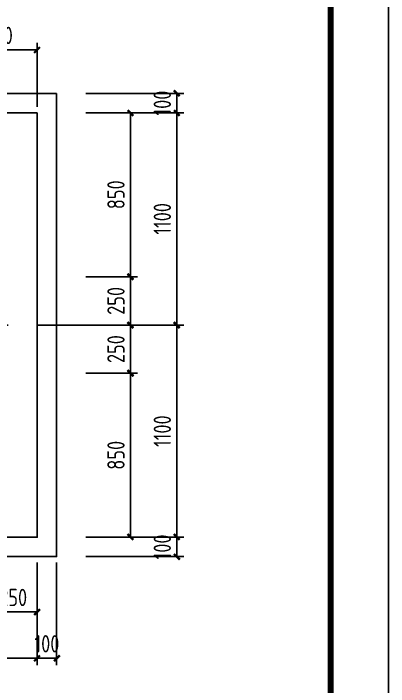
# Model space of a CAD drawing. Header units: millimetres. Extents: x 865490 to 879904, y 39442 to 44891.
# Drawn here: x 868577.8 to 868642.6, y 39614.2 to 39730.4 of the extents above; entities that cross this region are included whole.
import ezdxf

# ---------------------------------------------------------------- set-up
doc = ezdxf.new("R2010")
doc.units = ezdxf.units.MM
doc.header["$LTSCALE"] = 1000
doc.header["$MEASUREMENT"] = 0
doc.linetypes.add('CENTER', pattern=[2, 1.25, -0.25, 0.25, -0.25])
doc.linetypes.add('DOTE', pattern=[2.42, 2, -0.2, 0.02, -0.2])
for name, color, linetype in [('1505', 2, 'Continuous'), ('DIM', 7, 'Continuous'), ('DOTE', 1, 'DOTE')]:
    doc.layers.add(name, color=color, linetype=linetype)
doc.styles.add('GBHZ', font='gbenor.shx', dxfattribs={"width": 0.9, "bigfont": 'gbcbig.shx'})
doc.dimstyles.new('Y30', dxfattribs={"dimscale": 0, "dimtxt": 3, "dimasz": 0.01, "dimexe": 1.2, "dimexo": 1, "dimgap": 1, "dimtad": 1, "dimdec": 0, "dimlfac": 30, "dimzin": 0, "dimdsep": 46, "dimtxsty": 'GBHZ', "dimblk1": 'DX', "dimblk2": 'DX', "dimsah": 1, "dimcen": 0.09, "dimdle": 1, "dimadec": 0, "dimazin": 0, "dimtfac": 1, "dimtdec": 0, "dimtix": 1, "dimtmove": 2, "dimatfit": 3, "dimldrblk": 'DX', "dimfxl": 0, "dimtolj": 1, "dimtzin": 0, "dimarcsym": 0})

# ---------------------------------------------------------------- blocks, each defined once
blk = doc.blocks.new('DX')
at = {"color": 0, "linetype": 'ByBlock', "const_width": 40}
blk.add_lwpolyline([(-54, -51), (46, 49)], dxfattribs=at)
blk = doc.blocks.new('*D2510')
at = {"layer": 'Defpoints', "color": 0, "transparency": 16777216}
for p in [(868565.29, 39636.62), (868581.95, 39636.62), (868581.95, 39619.06)]:
    blk.add_point(p, dxfattribs=at)
at = {"layer": 'dim', "color": 0, "lineweight": -2, "transparency": 16777216}
for p, q in [((868565.29, 39635.62), (868565.29, 39617.86)), ((868581.95, 39635.62), (868581.95, 39617.86)), ((868565.3, 39619.06), (868581.94, 39619.06))]:
    blk.add_line(p, q, dxfattribs=at)
at = {"layer": 'dim', "color": 0, "lineweight": -2, "transparency": 16777216, "xscale": 0.01, "yscale": 0.01, "zscale": 0.01, "rotation": 180}
blk.add_blockref('DX', (868565.29, 39619.06), dxfattribs=at)
at = {"layer": 'dim', "color": 0, "lineweight": -2, "transparency": 16777216, "xscale": 0.01, "yscale": 0.01, "zscale": 0.01}
blk.add_blockref('DX', (868581.95, 39619.06), dxfattribs=at)
at = {"layer": 'dim', "color": 0, "transparency": 16777216, "insert": (868573.62, 39621.56), "char_height": 3, "attachment_point": 5, "style": 'GBHZ'}
blk.add_mtext('\\A1;500', dxfattribs=at)
blk = doc.blocks.new('*D2511')
at = {"layer": 'Defpoints', "color": 0, "transparency": 16777216}
for p in [(868581.95, 39636.62), (868585.29, 39636.62), (868585.29, 39619.06)]:
    blk.add_point(p, dxfattribs=at)
at = {"layer": 'dim', "color": 0, "lineweight": -2, "transparency": 16777216}
for p, q in [((868581.95, 39635.62), (868581.95, 39617.86)), ((868585.29, 39635.62), (868585.29, 39617.86)), ((868581.94, 39619.06), (868581.93, 39619.06)), ((868581.95, 39619.06), (868585.29, 39619.06)), ((868585.3, 39619.06), (868585.31, 39619.06))]:
    blk.add_line(p, q, dxfattribs=at)
at = {"layer": 'dim', "color": 0, "lineweight": -2, "transparency": 16777216, "xscale": 0.01, "yscale": 0.01, "zscale": 0.01}
blk.add_blockref('DX', (868581.95, 39619.06), dxfattribs=at)
at = {"layer": 'dim', "color": 0, "lineweight": -2, "transparency": 16777216, "xscale": 0.01, "yscale": 0.01, "zscale": 0.01, "rotation": 180}
blk.add_blockref('DX', (868585.29, 39619.06), dxfattribs=at)
at = {"layer": 'dim', "color": 0, "transparency": 16777216, "insert": (868583.62, 39621.56), "char_height": 3, "attachment_point": 5, "style": 'GBHZ'}
blk.add_mtext('\\A1;100', dxfattribs=at)
blk = doc.blocks.new('*D2520')
at = {"layer": 'Defpoints', "color": 0, "transparency": 16777216}
for p in [(868573.62, 39636.62), (868581.95, 39636.62), (868581.95, 39627.06)]:
    blk.add_point(p, dxfattribs=at)
at = {"layer": 'dim', "color": 0, "lineweight": -2, "transparency": 16777216}
for p, q in [((868573.62, 39635.62), (868573.62, 39625.86)), ((868581.95, 39635.62), (868581.95, 39625.86)), ((868573.63, 39627.06), (868581.94, 39627.06))]:
    blk.add_line(p, q, dxfattribs=at)
at = {"layer": 'dim', "color": 0, "lineweight": -2, "transparency": 16777216, "xscale": 0.01, "yscale": 0.01, "zscale": 0.01, "rotation": 180}
blk.add_blockref('DX', (868573.62, 39627.06), dxfattribs=at)
at = {"layer": 'dim', "color": 0, "lineweight": -2, "transparency": 16777216, "xscale": 0.01, "yscale": 0.01, "zscale": 0.01}
blk.add_blockref('DX', (868581.95, 39627.06), dxfattribs=at)
at = {"layer": 'dim', "color": 0, "transparency": 16777216, "insert": (868577.79, 39629.56), "char_height": 3, "attachment_point": 5, "style": 'GBHZ'}
blk.add_mtext('\\A1;250', dxfattribs=at)
blk = doc.blocks.new('*D2522')
at = {"layer": 'Defpoints', "color": 0, "transparency": 16777216}
for p in [(868589.31, 39639.96), (868606.04, 39639.96), (868589.31, 39636.62)]:
    blk.add_point(p, dxfattribs=at)
at = {"layer": 'dim', "color": 0, "lineweight": -2, "transparency": 16777216}
for p, q in [((868590.31, 39639.96), (868607.24, 39639.96)), ((868606.04, 39639.97), (868606.04, 39639.98)), ((868606.04, 39636.62), (868606.04, 39639.96)), ((868590.31, 39636.62), (868607.24, 39636.62)), ((868606.04, 39636.61), (868606.04, 39636.6))]:
    blk.add_line(p, q, dxfattribs=at)
at = {"layer": 'dim', "color": 0, "lineweight": -2, "transparency": 16777216, "xscale": 0.01, "yscale": 0.01, "zscale": 0.01}
for p, rotation in [((868606.04, 39639.96), 270), ((868606.04, 39636.62), 90)]:
    blk.add_blockref('DX', p, dxfattribs=dict(at, rotation=rotation))
at = {"layer": 'dim', "color": 0, "transparency": 16777216, "insert": (868603.54, 39638.29), "char_height": 3, "attachment_point": 5, "rotation": 90, "style": 'GBHZ'}
blk.add_mtext('\\A1;100', dxfattribs=at)
blk = doc.blocks.new('*D2523')
at = {"layer": 'Defpoints', "color": 0, "transparency": 16777216}
for p in [(868589.31, 39676.62), (868606.04, 39676.62), (868589.31, 39639.96)]:
    blk.add_point(p, dxfattribs=at)
at = {"layer": 'dim', "color": 0, "lineweight": -2, "transparency": 16777216}
for p, q in [((868590.31, 39676.62), (868607.24, 39676.62)), ((868606.04, 39639.97), (868606.04, 39676.61)), ((868590.31, 39639.96), (868607.24, 39639.96))]:
    blk.add_line(p, q, dxfattribs=at)
at = {"layer": 'dim', "color": 0, "lineweight": -2, "transparency": 16777216, "xscale": 0.01, "yscale": 0.01, "zscale": 0.01}
for p, rotation in [((868606.04, 39676.62), 90), ((868606.04, 39639.96), 270)]:
    blk.add_blockref('DX', p, dxfattribs=dict(at, rotation=rotation))
at = {"layer": 'dim', "color": 0, "transparency": 16777216, "insert": (868603.54, 39658.29), "char_height": 3, "attachment_point": 5, "rotation": 90, "style": 'GBHZ'}
blk.add_mtext('\\A1;1100', dxfattribs=at)
blk = doc.blocks.new('*D2524')
at = {"layer": 'Defpoints', "color": 0, "transparency": 16777216}
for p in [(868589.31, 39713.29), (868606.04, 39713.29), (868589.31, 39676.62)]:
    blk.add_point(p, dxfattribs=at)
at = {"layer": 'dim', "color": 0, "lineweight": -2, "transparency": 16777216}
for p, q in [((868590.31, 39713.29), (868607.24, 39713.29)), ((868606.04, 39676.63), (868606.04, 39713.28)), ((868590.31, 39676.62), (868607.24, 39676.62))]:
    blk.add_line(p, q, dxfattribs=at)
at = {"layer": 'dim', "color": 0, "lineweight": -2, "transparency": 16777216, "xscale": 0.01, "yscale": 0.01, "zscale": 0.01}
for p, rotation in [((868606.04, 39713.29), 90), ((868606.04, 39676.62), 270)]:
    blk.add_blockref('DX', p, dxfattribs=dict(at, rotation=rotation))
at = {"layer": 'dim', "color": 0, "transparency": 16777216, "insert": (868603.54, 39694.96), "char_height": 3, "attachment_point": 5, "rotation": 90, "style": 'GBHZ'}
blk.add_mtext('\\A1;1100', dxfattribs=at)
blk = doc.blocks.new('*D2525')
at = {"layer": 'Defpoints', "color": 0, "transparency": 16777216}
for p in [(868589.31, 39716.62), (868606.04, 39716.62), (868589.31, 39713.29)]:
    blk.add_point(p, dxfattribs=at)
at = {"layer": 'dim', "color": 0, "lineweight": -2, "transparency": 16777216}
for p, q in [((868590.31, 39716.62), (868607.24, 39716.62)), ((868606.04, 39716.63), (868606.04, 39716.64)), ((868606.04, 39713.29), (868606.04, 39716.62)), ((868590.31, 39713.29), (868607.24, 39713.29)), ((868606.04, 39713.28), (868606.04, 39713.27))]:
    blk.add_line(p, q, dxfattribs=at)
at = {"layer": 'dim', "color": 0, "lineweight": -2, "transparency": 16777216, "xscale": 0.01, "yscale": 0.01, "zscale": 0.01}
for p, rotation in [((868606.04, 39716.62), 270), ((868606.04, 39713.29), 90)]:
    blk.add_blockref('DX', p, dxfattribs=dict(at, rotation=rotation))
at = {"layer": 'dim', "color": 0, "transparency": 16777216, "insert": (868603.54, 39714.96), "char_height": 3, "attachment_point": 5, "rotation": 90, "style": 'GBHZ'}
blk.add_mtext('\\A1;100', dxfattribs=at)
blk = doc.blocks.new('*D2528')
at = {"layer": 'Defpoints', "color": 0, "transparency": 16777216}
for p in [(868589.31, 39684.96), (868589.31, 39676.62), (868598.04, 39676.62)]:
    blk.add_point(p, dxfattribs=at)
at = {"layer": 'dim', "color": 0, "lineweight": -2, "transparency": 16777216}
for p, q in [((868590.31, 39684.96), (868599.24, 39684.96)), ((868598.04, 39684.95), (868598.04, 39676.63)), ((868590.31, 39676.62), (868599.24, 39676.62))]:
    blk.add_line(p, q, dxfattribs=at)
at = {"layer": 'dim', "color": 0, "lineweight": -2, "transparency": 16777216, "xscale": 0.01, "yscale": 0.01, "zscale": 0.01}
for p, rotation in [((868598.04, 39684.96), 90), ((868598.04, 39676.62), 270)]:
    blk.add_blockref('DX', p, dxfattribs=dict(at, rotation=rotation))
at = {"layer": 'dim', "color": 0, "transparency": 16777216, "insert": (868595.54, 39680.79), "char_height": 3, "attachment_point": 5, "rotation": 90, "style": 'GBHZ'}
blk.add_mtext('\\A1;250', dxfattribs=at)
blk = doc.blocks.new('*D2529')
at = {"layer": 'Defpoints', "color": 0, "transparency": 16777216}
for p in [(868589.31, 39676.62), (868589.31, 39668.29), (868598.04, 39668.29)]:
    blk.add_point(p, dxfattribs=at)
at = {"layer": 'dim', "color": 0, "lineweight": -2, "transparency": 16777216}
for p, q in [((868590.31, 39676.62), (868599.24, 39676.62)), ((868598.04, 39676.61), (868598.04, 39668.3)), ((868590.31, 39668.29), (868599.24, 39668.29))]:
    blk.add_line(p, q, dxfattribs=at)
at = {"layer": 'dim', "color": 0, "lineweight": -2, "transparency": 16777216, "xscale": 0.01, "yscale": 0.01, "zscale": 0.01}
for p, rotation in [((868598.04, 39676.62), 90), ((868598.04, 39668.29), 270)]:
    blk.add_blockref('DX', p, dxfattribs=dict(at, rotation=rotation))
at = {"layer": 'dim', "color": 0, "transparency": 16777216, "insert": (868595.54, 39672.46), "char_height": 3, "attachment_point": 5, "rotation": 90, "style": 'GBHZ'}
blk.add_mtext('\\A1;250', dxfattribs=at)
blk = doc.blocks.new('*D2530')
at = {"layer": 'Defpoints', "color": 0, "transparency": 16777216}
for p in [(868589.31, 39713.29), (868598.04, 39713.29), (868589.31, 39684.96)]:
    blk.add_point(p, dxfattribs=at)
at = {"layer": 'dim', "color": 0, "lineweight": -2, "transparency": 16777216}
for p, q in [((868590.31, 39713.29), (868599.24, 39713.29)), ((868598.04, 39684.97), (868598.04, 39713.28)), ((868590.31, 39684.96), (868599.24, 39684.96))]:
    blk.add_line(p, q, dxfattribs=at)
at = {"layer": 'dim', "color": 0, "lineweight": -2, "transparency": 16777216, "xscale": 0.01, "yscale": 0.01, "zscale": 0.01}
for p, rotation in [((868598.04, 39713.29), 90), ((868598.04, 39684.96), 270)]:
    blk.add_blockref('DX', p, dxfattribs=dict(at, rotation=rotation))
at = {"layer": 'dim', "color": 0, "transparency": 16777216, "insert": (868595.54, 39699.12), "char_height": 3, "attachment_point": 5, "rotation": 90, "style": 'GBHZ'}
blk.add_mtext('\\A1;850', dxfattribs=at)
blk = doc.blocks.new('*D2531')
at = {"layer": 'Defpoints', "color": 0, "transparency": 16777216}
for p in [(868589.31, 39668.29), (868589.31, 39639.96), (868598.04, 39639.96)]:
    blk.add_point(p, dxfattribs=at)
at = {"layer": 'dim', "color": 0, "lineweight": -2, "transparency": 16777216}
for p, q in [((868590.31, 39668.29), (868599.24, 39668.29)), ((868598.04, 39668.28), (868598.04, 39639.97)), ((868590.31, 39639.96), (868599.24, 39639.96))]:
    blk.add_line(p, q, dxfattribs=at)
at = {"layer": 'dim', "color": 0, "lineweight": -2, "transparency": 16777216, "xscale": 0.01, "yscale": 0.01, "zscale": 0.01}
for p, rotation in [((868598.04, 39668.29), 90), ((868598.04, 39639.96), 270)]:
    blk.add_blockref('DX', p, dxfattribs=dict(at, rotation=rotation))
at = {"layer": 'dim', "color": 0, "transparency": 16777216, "insert": (868595.54, 39654.12), "char_height": 3, "attachment_point": 5, "rotation": 90, "style": 'GBHZ'}
blk.add_mtext('\\A1;850', dxfattribs=at)
blk = doc.blocks.new('*D2500')
at = {"layer": 'Defpoints', "color": 0, "transparency": 16777216}
for p in [(868581.95, 39724.14), (868568.62, 39716.62), (868581.95, 39713.29)]:
    blk.add_point(p, dxfattribs=at)
at = {"layer": 'dim', "color": 0, "lineweight": -2, "transparency": 16777216}
for p, q in [((868568.62, 39717.62), (868568.62, 39725.34)), ((868581.95, 39714.29), (868581.95, 39725.34)), ((868568.63, 39724.14), (868581.94, 39724.14))]:
    blk.add_line(p, q, dxfattribs=at)
at = {"layer": 'dim', "color": 0, "lineweight": -2, "transparency": 16777216, "xscale": 0.01, "yscale": 0.01, "zscale": 0.01, "rotation": 180}
blk.add_blockref('DX', (868568.62, 39724.14), dxfattribs=at)
at = {"layer": 'dim', "color": 0, "lineweight": -2, "transparency": 16777216, "xscale": 0.01, "yscale": 0.01, "zscale": 0.01}
blk.add_blockref('DX', (868581.95, 39724.14), dxfattribs=at)
at = {"layer": 'dim', "color": 0, "transparency": 16777216, "insert": (868575.29, 39726.64), "char_height": 3, "attachment_point": 5, "style": 'GBHZ'}
blk.add_mtext('\\A1;400', dxfattribs=at)

msp = doc.modelspace()

# ---------------------------------------------------------------- linework, layer by layer
at = {"color": 0}
msp.add_line((868642.597, 40049.411), (868642.597, 39455.411), dxfattribs=at)
at = {"color": 0, "const_width": 1}
msp.add_lwpolyline([(868632.597, 39465.411), (867616.347, 39465.411), (867616.347, 40039.411), (868632.597, 40039.411)], close=True, dxfattribs=at)
at = {"layer": '1505'}
for points in [[(868585.286, 39716.624), (868505.286, 39716.624), (868505.286, 39636.624), (868585.286, 39636.624)], [(868581.952, 39713.291), (868508.619, 39713.291), (868508.619, 39639.958), (868581.952, 39639.958)]]:
    msp.add_lwpolyline(points, close=True, dxfattribs=at)
at = {"layer": 'DOTE', "linetype": 'CENTER', "ltscale": 0.02}
msp.add_line((868501.914, 39676.624), (868594.215, 39676.624), dxfattribs=at)

# ---------------------------------------------------------------- dimensions: what is measured, and where the dimension line sits
at = {"layer": 'dim'}
for base, p1, p2, picture, middle in [((868581.952, 39724.141), (868568.619, 39716.624), (868581.952, 39713.291), '*D2500', (868575.286, 39726.641)), ((868581.952, 39619.058), (868565.286, 39636.624), (868581.952, 39636.624), '*D2510', (868573.619, 39621.558)), ((868581.952, 39627.058), (868573.619, 39636.624), (868581.952, 39636.624), '*D2520', (868577.786, 39629.558)), ((868585.286, 39619.058), (868581.952, 39636.624), (868585.286, 39636.624), '*D2511', (868583.619, 39621.558))]:
    dim = msp.add_linear_dim(base=base, p1=p1, p2=p2, dimstyle='Y30', override={"dimscale": 1}, dxfattribs=at)
    dim.commit()
    dim.dimension.update_dxf_attribs({"geometry": picture, "text_midpoint": middle})
for base, p1, p2, picture, middle in [((868606.038, 39716.624), (868589.305, 39713.291), (868589.305, 39716.624), '*D2525', (868603.538, 39714.958)), ((868606.038, 39713.291), (868589.305, 39676.624), (868589.305, 39713.291), '*D2524', (868603.538, 39694.958)), ((868598.038, 39713.291), (868589.305, 39684.958), (868589.305, 39713.291), '*D2530', (868595.538, 39699.124)), ((868598.038, 39676.624), (868589.305, 39684.958), (868589.305, 39676.624), '*D2528', (868595.538, 39680.791)), ((868606.038, 39676.624), (868589.305, 39639.958), (868589.305, 39676.624), '*D2523', (868603.538, 39658.291)), ((868598.038, 39668.291), (868589.305, 39676.624), (868589.305, 39668.291), '*D2529', (868595.538, 39672.458)), ((868598.038, 39639.958), (868589.305, 39668.291), (868589.305, 39639.958), '*D2531', (868595.538, 39654.124)), ((868606.038, 39639.958), (868589.305, 39636.624), (868589.305, 39639.958), '*D2522', (868603.538, 39638.291))]:
    dim = msp.add_linear_dim(base=base, p1=p1, p2=p2, angle=90, dimstyle='Y30', override={"dimscale": 1}, dxfattribs=at)
    dim.commit()
    dim.dimension.update_dxf_attribs({"geometry": picture, "text_midpoint": middle})

doc.saveas('drawing.dxf')
